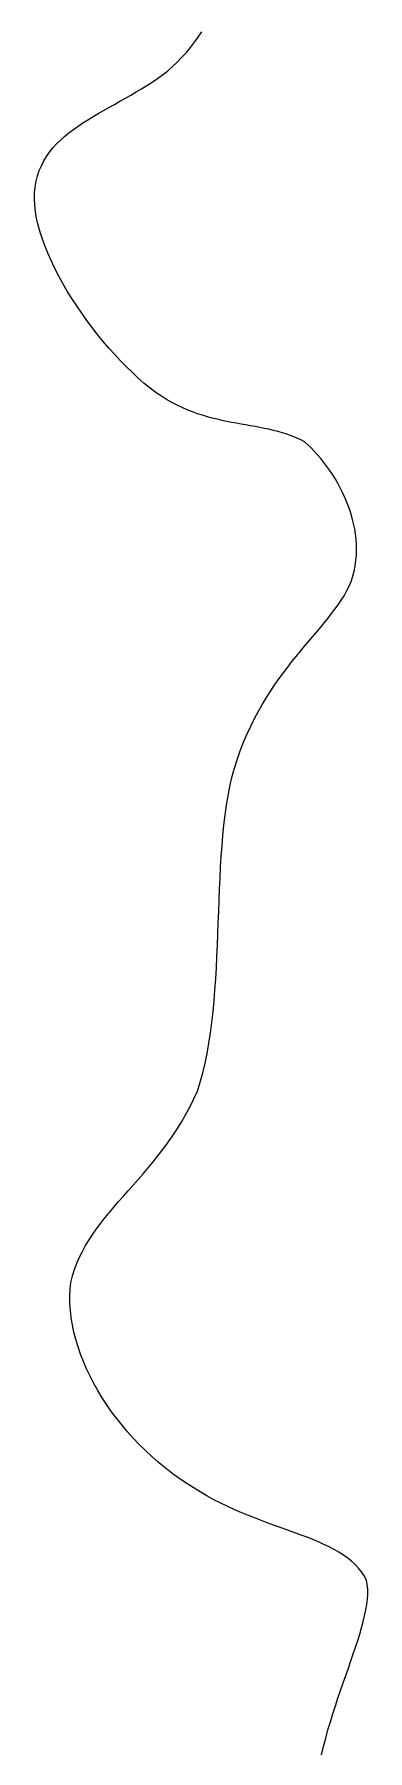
# Model space of a CAD drawing. Header units: metres. Extents: x 507606 to 508087, y 6966978 to 6967359.
# Drawn here: x 507889.507 to 507889.762, y 6967180.719 to 6967182.035 of the extents above; entities that cross this region are included whole.
import ezdxf

# ---------------------------------------------------------------- set-up
doc = ezdxf.new("R2010")
doc.units = ezdxf.units.M
doc.layers.add('mga2020VEG_TREE', color=252, linetype='Continuous')

# ---------------------------------------------------------------- blocks, each defined once
blk = doc.blocks.new('BAC V TREE')
for p, q in [((-14.4105, 1.3351), (-14.3908, 1.3604)), ((-14.3908, 1.3604), (-14.3723, 1.3862)), ((-14.3723, 1.3862), (-14.355, 1.4126)), ((-14.4759, 1.2631), (-14.453, 1.2865)), ((-14.453, 1.2865), (-14.4312, 1.3105)), ((-14.4312, 1.3105), (-14.4105, 1.3351)), ((-14.5738, 1.1817), (-14.5489, 1.1997)), ((-14.5489, 1.1997), (-14.5246, 1.2183)), ((-14.5246, 1.2183), (-14.4997, 1.2404)), ((-14.4997, 1.2404), (-14.4759, 1.2631)), ((-14.7051, 1.0996), (-14.6783, 1.1152)), ((-14.6783, 1.1152), (-14.6516, 1.1311)), ((-14.6516, 1.1311), (-14.6253, 1.1475)), ((-14.6253, 1.1475), (-14.5993, 1.1643)), ((-14.5993, 1.1643), (-14.5738, 1.1817)), ((-14.8653, 1.0092), (-14.8391, 1.0242)), ((-14.8391, 1.0242), (-14.8126, 1.0392)), ((-14.8126, 1.0392), (-14.7859, 1.0541)), ((-14.7859, 1.0541), (-14.759, 1.0691)), ((-14.759, 1.0691), (-14.732, 1.0842)), ((-14.732, 1.0842), (-14.7051, 1.0996)), ((-14.9879, 0.9305), (-14.9648, 0.9469)), ((-14.9648, 0.9469), (-14.9409, 0.963)), ((-14.9409, 0.963), (-14.9162, 0.9786)), ((-14.9162, 0.9786), (-14.891, 0.994)), ((-14.891, 0.994), (-14.8653, 1.0092)), ((-15.0887, 0.8394), (-15.0708, 0.859)), ((-15.0708, 0.859), (-15.0517, 0.8779)), ((-15.0517, 0.8779), (-15.0315, 0.896)), ((-15.0315, 0.896), (-15.0102, 0.9135)), ((-15.0102, 0.9135), (-14.9879, 0.9305)), ((-15.1461, 0.7517), (-15.1341, 0.7752)), ((-15.1341, 0.7752), (-15.1204, 0.7975)), ((-15.1204, 0.7975), (-15.1053, 0.8189)), ((-15.1053, 0.8189), (-15.0887, 0.8394)), ((-15.1719, 0.6745), (-15.1651, 0.7015)), ((-15.1651, 0.7015), (-15.1565, 0.7272)), ((-15.1565, 0.7272), (-15.1461, 0.7517)), ((-15.1804, 0.5879), (-15.1797, 0.6177)), ((-15.1797, 0.6177), (-15.1767, 0.6462)), ((-15.1767, 0.6462), (-15.1719, 0.6745)), ((-15.1789, 0.557), (-15.1804, 0.5879)), ((-15.1752, 0.525), (-15.1789, 0.557)), ((-15.1695, 0.4921), (-15.1752, 0.525)), ((-15.1618, 0.4584), (-15.1695, 0.4921)), ((-15.1522, 0.4239), (-15.1618, 0.4584)), ((-15.1408, 0.3888), (-15.1522, 0.4239)), ((-15.1277, 0.3531), (-15.1408, 0.3888)), ((-15.113, 0.3169), (-15.1277, 0.3531)), ((-15.0968, 0.2804), (-15.113, 0.3169)), ((-15.0791, 0.2437), (-15.0968, 0.2804)), ((-15.06, 0.2068), (-15.0791, 0.2437)), ((-15.0397, 0.1699), (-15.06, 0.2068)), ((-15.0181, 0.133), (-15.0397, 0.1699)), ((-14.9955, 0.0962), (-15.0181, 0.133)), ((-14.9718, 0.0598), (-14.9955, 0.0962)), ((-14.9472, 0.0236), (-14.9718, 0.0598)), ((-14.9217, -0.0121), (-14.9472, 0.0236)), ((-14.8954, -0.0472), (-14.9217, -0.0121)), ((-14.8685, -0.0817), (-14.8954, -0.0472)), ((-14.841, -0.1154), (-14.8685, -0.0817)), ((-14.8129, -0.1483), (-14.841, -0.1154)), ((-14.7845, -0.1802), (-14.8129, -0.1483)), ((-14.7557, -0.2111), (-14.7845, -0.1802)), ((-14.7266, -0.2408), (-14.7557, -0.2111)), ((-14.6974, -0.2693), (-14.7266, -0.2408)), ((-14.6681, -0.2964), (-14.6974, -0.2693)), ((-14.6388, -0.3221), (-14.6681, -0.2964)), ((-14.6096, -0.3463), (-14.6388, -0.3221)), ((-14.5805, -0.3687), (-14.6096, -0.3463)), ((-14.5544, -0.3862), (-14.5805, -0.3687)), ((-14.5284, -0.4022), (-14.5544, -0.3862)), ((-14.5027, -0.4168), (-14.5284, -0.4022)), ((-14.4771, -0.4301), (-14.5027, -0.4168)), ((-14.4518, -0.4421), (-14.4771, -0.4301)), ((-14.4266, -0.453), (-14.4518, -0.4421)), ((-14.4016, -0.4629), (-14.4266, -0.453)), ((-14.3768, -0.4718), (-14.4016, -0.4629)), ((-14.3521, -0.4799), (-14.3768, -0.4718)), ((-14.3277, -0.4871), (-14.3521, -0.4799)), ((-14.3034, -0.4937), (-14.3277, -0.4871)), ((-14.2793, -0.4996), (-14.3034, -0.4937)), ((-14.2553, -0.505), (-14.2793, -0.4996)), ((-14.2316, -0.51), (-14.2553, -0.505)), ((-14.2079, -0.5146), (-14.2316, -0.51)), ((-14.1845, -0.5189), (-14.2079, -0.5146)), ((-14.1612, -0.5231), (-14.1845, -0.5189)), ((-14.138, -0.5271), (-14.1612, -0.5231)), ((-14.115, -0.5312), (-14.138, -0.5271)), ((-14.0922, -0.5353), (-14.115, -0.5312)), ((-14.0695, -0.5396), (-14.0922, -0.5353)), ((-14.0469, -0.5441), (-14.0695, -0.5396)), ((-14.0244, -0.549), (-14.0469, -0.5441)), ((-14.0021, -0.5543), (-14.0244, -0.549)), ((-13.98, -0.5601), (-14.0021, -0.5543)), ((-13.9579, -0.5665), (-13.98, -0.5601)), ((-13.936, -0.5735), (-13.9579, -0.5665)), ((-13.9142, -0.5814), (-13.936, -0.5735)), ((-13.8925, -0.5901), (-13.9142, -0.5814)), ((-13.871, -0.5997), (-13.8925, -0.5901)), ((-13.8495, -0.6104), (-13.871, -0.5997)), ((-13.8331, -0.6251), (-13.8495, -0.6104)), ((-13.8167, -0.6408), (-13.8331, -0.6251)), ((-13.8005, -0.6574), (-13.8167, -0.6408)), ((-13.7845, -0.6749), (-13.8005, -0.6574)), ((-13.7688, -0.6932), (-13.7845, -0.6749)), ((-13.7534, -0.7122), (-13.7688, -0.6932)), ((-13.7383, -0.7321), (-13.7534, -0.7122)), ((-13.7237, -0.7526), (-13.7383, -0.7321)), ((-13.7096, -0.7738), (-13.7237, -0.7526)), ((-13.696, -0.7956), (-13.7096, -0.7738)), ((-13.6831, -0.818), (-13.696, -0.7956)), ((-13.6707, -0.841), (-13.6831, -0.818)), ((-13.6591, -0.8644), (-13.6707, -0.841)), ((-13.6482, -0.8883), (-13.6591, -0.8644)), ((-13.6381, -0.9126), (-13.6482, -0.8883)), ((-13.6288, -0.9373), (-13.6381, -0.9126)), ((-13.6205, -0.9623), (-13.6288, -0.9373)), ((-13.6131, -0.9877), (-13.6205, -0.9623)), ((-13.6068, -1.0133), (-13.6131, -0.9877)), ((-13.6015, -1.0391), (-13.6068, -1.0133)), ((-13.5974, -1.065), (-13.6015, -1.0391)), ((-13.5944, -1.0911), (-13.5974, -1.065)), ((-13.5927, -1.1173), (-13.5944, -1.0911)), ((-13.5954, -1.196), (-13.5931, -1.1698)), ((-13.5931, -1.1698), (-13.5922, -1.1436)), ((-13.5922, -1.1436), (-13.5927, -1.1173)), ((-13.6112, -1.2741), (-13.6044, -1.2482)), ((-13.6044, -1.2482), (-13.5992, -1.2222)), ((-13.5992, -1.2222), (-13.5954, -1.196)), ((-13.6541, -1.3701), (-13.6413, -1.3478)), ((-13.6413, -1.3478), (-13.6296, -1.3252)), ((-13.6296, -1.3252), (-13.6196, -1.2997)), ((-13.6196, -1.2997), (-13.6112, -1.2741)), ((-13.715, -1.4583), (-13.6985, -1.4363)), ((-13.6985, -1.4363), (-13.6828, -1.4143)), ((-13.6828, -1.4143), (-13.668, -1.3923)), ((-13.668, -1.3923), (-13.6541, -1.3701)), ((-13.7689, -1.5251), (-13.7503, -1.5026)), ((-13.7503, -1.5026), (-13.7323, -1.4803)), ((-13.7323, -1.4803), (-13.715, -1.4583)), ((-13.8481, -1.6188), (-13.8277, -1.5946)), ((-13.8277, -1.5946), (-13.8077, -1.571)), ((-13.8077, -1.571), (-13.788, -1.5478)), ((-13.788, -1.5478), (-13.7689, -1.5251)), ((-13.9107, -1.695), (-13.8897, -1.6689)), ((-13.8897, -1.6689), (-13.8688, -1.6435)), ((-13.8688, -1.6435), (-13.8481, -1.6188)), ((-13.9739, -1.7786), (-13.9529, -1.7498)), ((-13.9529, -1.7498), (-13.9318, -1.722)), ((-13.9318, -1.722), (-13.9107, -1.695)), ((-14.0359, -1.8714), (-14.0155, -1.8393)), ((-14.0155, -1.8393), (-13.9948, -1.8084)), ((-13.9948, -1.8084), (-13.9739, -1.7786)), ((-14.0949, -1.9754), (-14.0757, -1.9394)), ((-14.0757, -1.9394), (-14.056, -1.9047)), ((-14.056, -1.9047), (-14.0359, -1.8714)), ((-14.1315, -2.0519), (-14.1135, -2.0129)), ((-14.1135, -2.0129), (-14.0949, -1.9754)), ((-14.1654, -2.1348), (-14.1489, -2.0925)), ((-14.1489, -2.0925), (-14.1315, -2.0519)), ((-14.1961, -2.2248), (-14.1812, -2.1789)), ((-14.1812, -2.1789), (-14.1654, -2.1348)), ((-14.2172, -2.3111), (-14.2072, -2.2671)), ((-14.2072, -2.2671), (-14.1961, -2.2248)), ((-14.2336, -2.4036), (-14.2259, -2.3566)), ((-14.2259, -2.3566), (-14.2172, -2.3111)), ((-14.2461, -2.5013), (-14.2403, -2.4519)), ((-14.2403, -2.4519), (-14.2336, -2.4036)), ((-14.2511, -2.5519), (-14.2461, -2.5013)), ((-14.2591, -2.656), (-14.2554, -2.6035)), ((-14.2554, -2.6035), (-14.2511, -2.5519)), ((-14.2651, -2.7631), (-14.2623, -2.7092)), ((-14.2623, -2.7092), (-14.2591, -2.656)), ((-14.2675, -2.8175), (-14.2651, -2.7631)), ((-14.2718, -2.9277), (-14.2698, -2.8725)), ((-14.2698, -2.8725), (-14.2675, -2.8175)), ((-14.2739, -2.9832), (-14.2718, -2.9277)), ((-14.2782, -3.0944), (-14.276, -3.0388)), ((-14.276, -3.0388), (-14.2739, -2.9832)), ((-14.2807, -3.1499), (-14.2782, -3.0944)), ((-14.2867, -3.2603), (-14.2835, -3.2052)), ((-14.2835, -3.2052), (-14.2807, -3.1499)), ((-14.2905, -3.3149), (-14.2867, -3.2603)), ((-14.2999, -3.4223), (-14.2949, -3.3689)), ((-14.2949, -3.3689), (-14.2905, -3.3149)), ((-14.3058, -3.475), (-14.2999, -3.4223)), ((-14.3203, -3.5777), (-14.3126, -3.5269)), ((-14.3126, -3.5269), (-14.3058, -3.475)), ((-14.3391, -3.6761), (-14.3291, -3.6275)), ((-14.3291, -3.6275), (-14.3203, -3.5777)), ((-14.363, -3.7694), (-14.3504, -3.7235)), ((-14.3504, -3.7235), (-14.3391, -3.6761)), ((-14.3771, -3.8138), (-14.363, -3.7694)), ((-14.435, -3.9313), (-14.4147, -3.8936)), ((-14.4147, -3.8936), (-14.3954, -3.8545)), ((-14.3954, -3.8545), (-14.3771, -3.8138)), ((-14.478, -4.0029), (-14.4561, -3.9677)), ((-14.4561, -3.9677), (-14.435, -3.9313)), ((-14.5237, -4.0698), (-14.5006, -4.0369)), ((-14.5006, -4.0369), (-14.478, -4.0029)), ((-14.5956, -4.1631), (-14.5713, -4.1329)), ((-14.5713, -4.1329), (-14.5474, -4.1018)), ((-14.5474, -4.1018), (-14.5237, -4.0698)), ((-14.6692, -4.2498), (-14.6446, -4.2215)), ((-14.6446, -4.2215), (-14.6201, -4.1926)), ((-14.6201, -4.1926), (-14.5956, -4.1631)), ((-14.7418, -4.3321), (-14.7178, -4.305)), ((-14.7178, -4.305), (-14.6936, -4.2776)), ((-14.6936, -4.2776), (-14.6692, -4.2498)), ((-14.8109, -4.4123), (-14.7884, -4.3857)), ((-14.7884, -4.3857), (-14.7653, -4.359)), ((-14.7653, -4.359), (-14.7418, -4.3321)), ((-14.8739, -4.4927), (-14.8537, -4.4658)), ((-14.8537, -4.4658), (-14.8327, -4.439)), ((-14.8327, -4.439), (-14.8109, -4.4123)), ((-14.9283, -4.5756), (-14.9113, -4.5475)), ((-14.9113, -4.5475), (-14.8931, -4.52)), ((-14.8931, -4.52), (-14.8739, -4.4927)), ((-14.9713, -4.6631), (-14.9584, -4.6332)), ((-14.9584, -4.6332), (-14.944, -4.6041)), ((-14.944, -4.6041), (-14.9283, -4.5756)), ((-15.0005, -4.7575), (-14.9925, -4.7251)), ((-14.9925, -4.7251), (-14.9827, -4.6937)), ((-14.9827, -4.6937), (-14.9713, -4.6631)), ((-15.0057, -4.8259), (-15.0041, -4.7915)), ((-15.0054, -4.8608), (-15.0057, -4.8259)), ((-15.0041, -4.7915), (-15.0005, -4.7575)), ((-15.0031, -4.896), (-15.0054, -4.8608)), ((-14.9991, -4.9316), (-15.0031, -4.896)), ((-14.9932, -4.9674), (-14.9991, -4.9316)), ((-14.9856, -5.0034), (-14.9932, -4.9674)), ((-14.9763, -5.0396), (-14.9856, -5.0034)), ((-14.9653, -5.0758), (-14.9763, -5.0396)), ((-14.9528, -5.1121), (-14.9653, -5.0758)), ((-14.9386, -5.1483), (-14.9528, -5.1121)), ((-14.923, -5.1844), (-14.9386, -5.1483)), ((-14.9058, -5.2203), (-14.923, -5.1844)), ((-14.8873, -5.256), (-14.9058, -5.2203)), ((-14.8673, -5.2914), (-14.8873, -5.256)), ((-14.846, -5.3265), (-14.8673, -5.2914)), ((-14.8235, -5.3611), (-14.846, -5.3265)), ((-14.7996, -5.3953), (-14.8235, -5.3611)), ((-14.7746, -5.429), (-14.7996, -5.3953)), ((-14.7484, -5.4621), (-14.7746, -5.429)), ((-14.7211, -5.4945), (-14.7484, -5.4621)), ((-14.6928, -5.5262), (-14.7211, -5.4945)), ((-14.6634, -5.5571), (-14.6928, -5.5262)), ((-14.6331, -5.5873), (-14.6634, -5.5571)), ((-14.6018, -5.6165), (-14.6331, -5.5873)), ((-14.5696, -5.6447), (-14.6018, -5.6165)), ((-14.5366, -5.672), (-14.5696, -5.6447)), ((-14.5029, -5.6982), (-14.5366, -5.672)), ((-14.4683, -5.7232), (-14.5029, -5.6982)), ((-14.4331, -5.7471), (-14.4683, -5.7232)), ((-14.3972, -5.7697), (-14.4331, -5.7471)), ((-14.3636, -5.7907), (-14.3972, -5.7697)), ((-14.3297, -5.8105), (-14.3636, -5.7907)), ((-14.2956, -5.8292), (-14.3297, -5.8105)), ((-14.2614, -5.8467), (-14.2956, -5.8292)), ((-14.2271, -5.8632), (-14.2614, -5.8467)), ((-14.1929, -5.8788), (-14.2271, -5.8632)), ((-14.1587, -5.8936), (-14.1929, -5.8788)), ((-14.1246, -5.9076), (-14.1587, -5.8936)), ((-14.0908, -5.921), (-14.1246, -5.9076)), ((-14.0572, -5.9338), (-14.0908, -5.921)), ((-14.024, -5.9461), (-14.0572, -5.9338)), ((-13.9913, -5.958), (-14.024, -5.9461)), ((-13.959, -5.9696), (-13.9913, -5.958)), ((-13.9273, -5.981), (-13.959, -5.9696)), ((-13.8962, -5.9923), (-13.9273, -5.981)), ((-13.8659, -6.0035), (-13.8962, -5.9923)), ((-13.8363, -6.0148), (-13.8659, -6.0035)), ((-13.8075, -6.0262), (-13.8363, -6.0148)), ((-13.7797, -6.0378), (-13.8075, -6.0262)), ((-13.7529, -6.0497), (-13.7797, -6.0378)), ((-13.7271, -6.0621), (-13.7529, -6.0497)), ((-13.7025, -6.0749), (-13.7271, -6.0621)), ((-13.679, -6.0882), (-13.7025, -6.0749)), ((-13.6569, -6.1023), (-13.679, -6.0882)), ((-13.636, -6.117), (-13.6569, -6.1023)), ((-13.6166, -6.1326), (-13.636, -6.117)), ((-13.5986, -6.1492), (-13.6166, -6.1326)), ((-13.5822, -6.1667), (-13.5986, -6.1492)), ((-13.5674, -6.1854), (-13.5822, -6.1667)), ((-13.5543, -6.2052), (-13.5674, -6.1854)), ((-13.543, -6.2263), (-13.5543, -6.2052)), ((-13.5393, -6.2479), (-13.543, -6.2263)), ((-13.5375, -6.2708), (-13.5393, -6.2479)), ((-13.5466, -6.3733), (-13.5421, -6.3461)), ((-13.5421, -6.3461), (-13.539, -6.3199)), ((-13.539, -6.3199), (-13.5375, -6.2948)), ((-13.5375, -6.2948), (-13.5375, -6.2708)), ((-13.5675, -6.4609), (-13.5595, -6.4307)), ((-13.5595, -6.4307), (-13.5525, -6.4015)), ((-13.5525, -6.4015), (-13.5466, -6.3733)), ((-13.5865, -6.524), (-13.5766, -6.492)), ((-13.5766, -6.492), (-13.5675, -6.4609)), ((-13.6204, -6.625), (-13.6085, -6.5905)), ((-13.6085, -6.5905), (-13.5972, -6.5568)), ((-13.5972, -6.5568), (-13.5865, -6.524)), ((-13.6453, -6.6961), (-13.6327, -6.6602)), ((-13.6327, -6.6602), (-13.6204, -6.625)), ((-13.6839, -6.808), (-13.671, -6.77)), ((-13.671, -6.77), (-13.6581, -6.7327)), ((-13.6581, -6.7327), (-13.6453, -6.6961)), ((-13.7092, -6.8856), (-13.6967, -6.8465)), ((-13.6967, -6.8465), (-13.6839, -6.808)), ((-13.7332, -6.9654), (-13.7214, -6.9252)), ((-13.7214, -6.9252), (-13.7092, -6.8856)), ((-13.755, -7.047), (-13.7444, -7.006)), ((-13.7444, -7.006), (-13.7332, -6.9654)), ((-13.7647, -7.0884), (-13.755, -7.047))]:
    blk.add_line(p, q)
blk = doc.blocks.new('XE_SURVEY')
at = {"layer": 'mga2020VEG_TREE', "xscale": 0.1554417355589352, "yscale": 0.1554417355589352, "zscale": 0.1554417355589352, "rotation": 0.001583333339407246}
blk.add_blockref('BAC V TREE', (507891.8666, 6967181.8174, 5.0393), dxfattribs=at)

msp = doc.modelspace()

# ---------------------------------------------------------------- block references
msp.add_blockref('XE_SURVEY', (0, 0))

doc.saveas('drawing.dxf')
